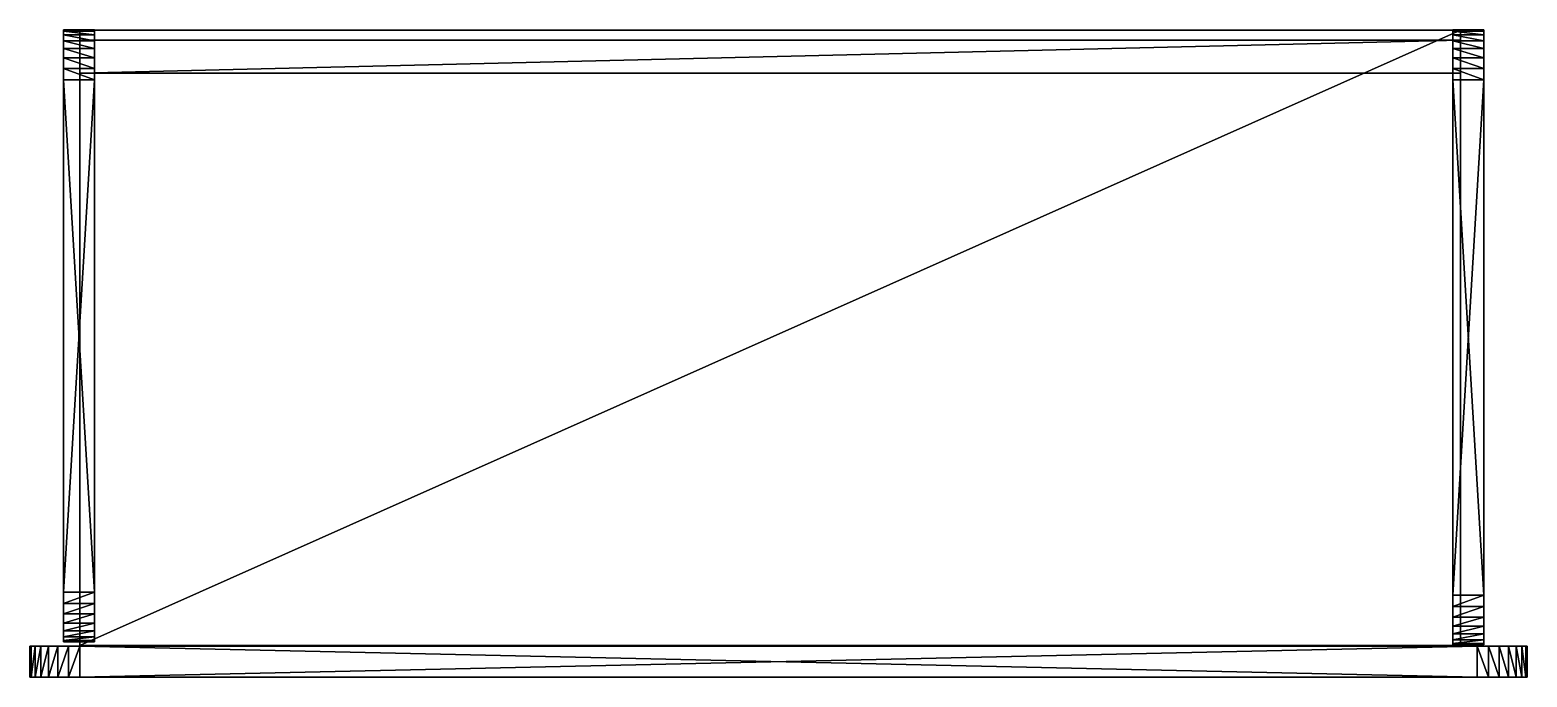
# Model space of a CAD drawing. Header units: centimetres. Extents: x -484 to 484, y -209 to 209.
import ezdxf

# ---------------------------------------------------------------- set-up
doc = ezdxf.new("R2010")
doc.units = ezdxf.units.CM
doc.layers.add('beige', color=7, linetype='Continuous', true_color=0x8a086e)
doc.layers.add('grey', color=7, linetype='Continuous', true_color=0x8a086e)

msp = doc.modelspace()

# ---------------------------------------------------------------- meshes
at = {"layer": 'beige', "color": 116, "true_color": 0x06873a}
mesh = msp.add_polyface(dxfattribs=at)
corners = [(-451.49, -189.31, 367.01), (-458.88, -189.31, 366.16), (-465.67, -189.31, 363.73), (-471.66, -189.31, 359.92), (-476.66, -189.31, 354.92), (-480.47, -189.31, 348.93), (-482.9, -189.31, 342.15), (-483.75, -189.31, 334.76), (-451.49, -209.31, 367.01), (-458.88, -209.31, 366.16), (-465.67, -209.31, 363.73), (-471.66, -209.31, 359.92), (-476.66, -209.31, 354.92), (-480.47, -209.31, 348.93), (-482.9, -209.31, 342.15), (-483.75, -209.31, 334.76), (-451.49, -189.31, 182.62), (-458.88, -189.31, 183.47), (-458.88, -209.31, 183.47), (-451.49, -209.31, 182.62), (-465.67, -189.31, 185.9), (-465.67, -209.31, 185.9), (-471.66, -189.31, 189.71), (-471.66, -209.31, 189.71), (-476.66, -189.31, 194.71), (-476.66, -209.31, 194.71), (-480.47, -189.31, 200.7), (-480.47, -209.31, 200.7), (-482.9, -189.31, 207.49), (-482.9, -209.31, 207.49), (-483.75, -189.31, 214.88), (-483.75, -209.31, 214.88), (451.49, -189.31, 367.01), (458.88, -189.31, 366.16), (458.88, -209.31, 366.16), (451.49, -209.31, 367.01), (465.67, -189.31, 363.73), (465.67, -209.31, 363.73), (471.66, -189.31, 359.92), (471.66, -209.31, 359.92), (476.66, -189.31, 354.92), (476.66, -209.31, 354.92), (480.47, -189.31, 348.93), (480.47, -209.31, 348.93), (482.9, -189.31, 342.15), (482.9, -209.31, 342.15), (483.75, -189.31, 334.76), (483.75, -209.31, 334.76), (483.75, -189.31, 214.88), (483.75, -209.31, 214.88), (451.49, -189.31, 182.62), (458.88, -189.31, 183.47), (465.67, -189.31, 185.9), (471.66, -189.31, 189.71), (476.66, -189.31, 194.71), (480.47, -189.31, 200.7), (482.9, -189.31, 207.49), (482.9, -209.31, 207.49), (480.47, -209.31, 200.7), (476.66, -209.31, 194.71), (471.66, -209.31, 189.71), (465.67, -209.31, 185.9), (458.88, -209.31, 183.47), (451.49, -209.31, 182.62)]
mesh.append_faces([[corners[k] for k in face] for face in [(48, 55, 53), (53, 51, 16), (48, 53, 16), (22, 26, 30), (16, 22, 30), (6, 4, 2), (30, 6, 2), (16, 30, 2), (16, 2, 0), (16, 32, 36), (48, 16, 36), (44, 48, 36), (44, 36, 40), (12, 14, 31), (10, 12, 31), (31, 27, 23), (31, 23, 19), (10, 31, 19), (8, 10, 19), (37, 35, 19), (19, 62, 60), (60, 58, 49), (19, 60, 49), (37, 19, 49), (41, 37, 49), (41, 49, 45)]], dxfattribs={"vtx0": -1, "vtx1": -1, "vtx2": -1, "color": 116})
mesh.append_faces([[corners[k] for k in face] for face in [(16, 0, 32), (23, 18, 19)]], dxfattribs={"vtx0": -1, "vtx2": -1, "color": 116})
mesh.append_faces([[corners[k] for k in face] for face in [(42, 44, 40), (43, 41, 45)]], dxfattribs={"vtx1": -1, "color": 116})
mesh.append_faces([[corners[k] for k in face] for face in [(16, 17, 22), (35, 8, 19)]], dxfattribs={"vtx1": -1, "vtx2": -1, "color": 116})
mesh.append_faces([[corners[k] for k in face] for face in [(9, 8, 0), (0, 1, 9), (10, 9, 1), (1, 2, 10), (11, 10, 2), (2, 3, 11), (12, 11, 3), (3, 4, 12), (13, 12, 4), (4, 5, 13), (14, 13, 5), (5, 6, 14), (15, 14, 6), (6, 7, 15), (30, 31, 15), (15, 7, 30), (18, 17, 16), (16, 19, 18), (21, 20, 17), (17, 18, 21), (23, 22, 20), (20, 21, 23), (25, 24, 22), (22, 23, 25), (27, 26, 24), (24, 25, 27), (29, 28, 26), (26, 27, 29), (31, 30, 28), (28, 29, 31), (34, 33, 32), (32, 35, 34), (37, 36, 33), (33, 34, 37), (39, 38, 36), (36, 37, 39), (41, 40, 38), (38, 39, 41), (43, 42, 40), (40, 41, 43), (45, 44, 42), (42, 43, 45), (47, 46, 44), (44, 45, 47), (48, 46, 47), (47, 49, 48), (44, 46, 48), (48, 56, 55), (55, 54, 53), (53, 52, 51), (51, 50, 16), (17, 20, 22), (22, 24, 26), (26, 28, 30), (30, 7, 6), (6, 5, 4), (4, 3, 2), (2, 1, 0), (32, 33, 36), (36, 38, 40), (41, 39, 37), (37, 34, 35), (8, 9, 10), (10, 11, 12), (12, 13, 14), (14, 15, 31), (31, 29, 27), (27, 25, 23), (23, 21, 18), (19, 63, 62), (62, 61, 60), (60, 59, 58), (58, 57, 49), (49, 47, 45), (62, 63, 50), (50, 51, 62), (61, 62, 51), (51, 52, 61), (60, 61, 52), (52, 53, 60), (59, 60, 53), (53, 54, 59), (58, 59, 54), (54, 55, 58), (57, 58, 55), (55, 56, 57), (49, 57, 56), (56, 48, 49), (8, 35, 32), (32, 0, 8), (16, 50, 63), (63, 19, 16)]], dxfattribs={"vtx2": -1, "color": 116})
at = {"layer": 'grey', "color": 116, "true_color": 0x06873a}
mesh = msp.add_polyface(dxfattribs=at)
corners = [(-462.01, 184.44, 393.66), (-462.01, 177.05, 394.51), (-442.01, 177.05, 394.51), (-462.01, 191.23, 391.23), (-442.01, 184.44, 393.66), (-462.01, 197.22, 387.42), (-442.01, 191.23, 391.23), (-462.01, 202.22, 382.42), (-442.01, 197.22, 387.42), (-462.01, 206.03, 376.43), (-442.01, 202.22, 382.42), (-462.01, 208.46, 369.65), (-442.01, 206.03, 376.43), (-462.01, 209.31, 362.25), (-442.01, 208.46, 369.65), (-442.01, 209.31, -362.25), (-462.01, 209.31, -362.25), (-462.01, 184.44, -393.66), (-442.01, 184.44, -393.66), (-442.01, 177.05, -394.51), (-462.01, 177.05, -394.51), (-462.01, 191.23, -391.23), (-442.01, 191.23, -391.23), (-462.01, 197.22, -387.42), (-442.01, 197.22, -387.42), (-462.01, 202.22, -382.42), (-442.01, 202.22, -382.42), (-462.01, 206.03, -376.43), (-442.01, 206.03, -376.43), (-462.01, 208.46, -369.65), (-442.01, 208.46, -369.65), (-451.47, 202.65, 80.25), (-451.47, 181.26, 80.25), (-451.47, 181.26, 204.88), (-451.47, 202.65, 204.88), (-451.47, -188.97, 360.09), (-451.47, 209.24, 360.09), (-451.47, 209.24, 186.27)]
mesh.append_faces([[corners[k] for k in face] for face in [(7, 11, 16), (3, 7, 16), (16, 27, 23), (16, 23, 20), (3, 16, 20), (1, 3, 20)]], dxfattribs={"vtx0": -1, "vtx1": -1, "vtx2": -1, "color": 116})
mesh.append_faces([[corners[k] for k in face] for face in [(23, 17, 20)]], dxfattribs={"vtx0": -1, "vtx2": -1, "color": 116})
mesh.append_faces([[corners[k] for k in face] for face in [(0, 1, 2), (3, 0, 4), (5, 3, 6), (7, 5, 8), (9, 7, 10), (11, 9, 12), (13, 11, 14), (15, 16, 13), (17, 18, 19), (19, 20, 17), (21, 22, 18), (18, 17, 21), (22, 21, 23), (24, 23, 25), (26, 25, 27), (28, 27, 29), (30, 29, 16), (1, 0, 3), (3, 5, 7), (7, 9, 11), (11, 13, 16), (16, 29, 27), (27, 25, 23), (23, 21, 17), (31, 32, 33), (33, 34, 31), (35, 36, 37)]], dxfattribs={"vtx2": -1, "color": 116})
mesh = msp.add_polyface(dxfattribs=at)
corners = [(-442.01, 177.05, 394.51), (-442.01, 184.44, 393.66), (-462.01, 184.44, 393.66), (-442.01, 191.23, 391.23), (-462.01, 191.23, 391.23), (-442.01, 197.22, 387.42), (-462.01, 197.22, 387.42), (-442.01, 202.22, 382.42), (-462.01, 202.22, 382.42), (-442.01, 206.03, 376.43), (-462.01, 206.03, 376.43), (-442.01, 208.46, 369.65), (-462.01, 208.46, 369.65), (-442.01, 209.31, 362.25), (-462.01, 209.31, 362.25), (-442.01, 209.31, -362.25), (-462.01, 197.22, -387.42), (-442.01, 197.22, -387.42), (-442.01, 191.23, -391.23), (-462.01, 202.22, -382.42), (-442.01, 202.22, -382.42), (-462.01, 206.03, -376.43), (-442.01, 206.03, -376.43), (-462.01, 208.46, -369.65), (-442.01, 208.46, -369.65), (-462.01, 209.31, -362.25), (-442.01, 184.44, -393.66), (-442.01, 177.05, -394.51), (-451.47, 181.26, 80.25), (-451.47, 202.65, 80.25), (440.84, 202.65, 80.25), (440.84, 202.65, 204.88), (-451.47, 202.65, 204.88), (-451.47, 181.26, 204.88), (440.84, 181.26, 204.88), (-451.47, -188.97, 186.27), (-451.47, 209.24, 186.27), (440.84, 209.24, 186.27), (440.84, 209.24, 360.09), (-451.47, 209.24, 360.09), (-451.47, -188.97, 360.09)]
mesh.append_faces([[corners[k] for k in face] for face in [(17, 22, 15), (27, 17, 15), (11, 7, 3), (15, 11, 3), (27, 15, 3), (27, 3, 0)]], dxfattribs={"vtx0": -1, "vtx1": -1, "vtx2": -1, "color": 116})
mesh.append_faces([[corners[k] for k in face] for face in [(27, 26, 17)]], dxfattribs={"vtx1": -1, "vtx2": -1, "color": 116})
mesh.append_faces([[corners[k] for k in face] for face in [(0, 1, 2), (1, 3, 4), (3, 5, 6), (5, 7, 8), (7, 9, 10), (9, 11, 12), (11, 13, 14), (14, 13, 15), (16, 17, 18), (19, 20, 17), (21, 22, 20), (23, 24, 22), (25, 15, 24), (26, 18, 17), (17, 20, 22), (22, 24, 15), (15, 13, 11), (11, 9, 7), (7, 5, 3), (3, 1, 0), (28, 29, 30), (31, 32, 33), (34, 33, 28), (30, 29, 32), (35, 36, 37), (38, 39, 40), (37, 36, 39)]], dxfattribs={"vtx2": -1, "color": 116})
mesh = msp.add_polyface(dxfattribs=at)
corners = [(-442.01, -154.32, 394.51), (-462.01, -154.32, 394.51), (-462.01, -161.71, 393.66), (-442.01, -161.71, 393.66), (-462.01, -168.5, 391.23), (-442.01, -168.5, 391.23), (-462.01, -174.49, 387.42), (-442.01, -174.49, 387.42), (-462.01, -179.48, 382.42), (-442.01, -179.48, 382.42), (-462.01, -183.29, 376.43), (-442.01, -183.29, 376.43), (-462.01, -185.72, 369.65), (-442.01, -185.72, 369.65), (-462.01, -186.58, 362.25), (-462.01, -186.58, -362.25), (-442.01, -186.58, -362.25), (-462.01, 177.05, 394.51), (-462.01, 177.05, -394.51), (-462.01, -154.32, -394.51), (-462.01, -161.71, -393.66), (-462.01, -168.5, -391.23), (-462.01, -174.49, -387.42), (-462.01, -179.48, -382.42), (-462.01, -183.29, -376.43), (-462.01, -185.72, -369.65), (-442.01, -154.32, -394.51), (-442.01, -161.71, -393.66), (-442.01, -168.5, -391.23), (-442.01, -174.49, -387.42), (-442.01, -179.48, -382.42), (-442.01, -183.29, -376.43), (-442.01, -185.72, -369.65), (-442.01, 177.05, -394.51), (-451.47, 209.24, 186.27), (-451.47, -188.97, 186.27), (-451.47, -188.97, 360.09)]
mesh.append_faces([[corners[k] for k in face] for face in [(4, 1, 18), (18, 20, 22), (22, 24, 15), (18, 22, 15), (4, 18, 15), (8, 4, 15), (8, 15, 12)]], dxfattribs={"vtx0": -1, "vtx1": -1, "vtx2": -1, "color": 116})
mesh.append_faces([[corners[k] for k in face] for face in [(10, 8, 12)]], dxfattribs={"vtx1": -1, "color": 116})
mesh.append_faces([[corners[k] for k in face] for face in [(1, 17, 18)]], dxfattribs={"vtx1": -1, "vtx2": -1, "color": 116})
mesh.append_faces([[corners[k] for k in face] for face in [(0, 1, 2), (3, 2, 4), (5, 4, 6), (7, 6, 8), (9, 8, 10), (11, 10, 12), (13, 12, 14), (14, 15, 16), (8, 6, 4), (4, 2, 1), (18, 19, 20), (20, 21, 22), (22, 23, 24), (24, 25, 15), (15, 14, 12), (20, 19, 26), (21, 20, 27), (22, 21, 28), (23, 22, 29), (24, 23, 30), (25, 24, 31), (15, 25, 32), (17, 1, 0), (19, 18, 33), (34, 35, 36)]], dxfattribs={"vtx2": -1, "color": 116})
mesh = msp.add_polyface(dxfattribs=at)
corners = [(440.84, 202.65, 80.25), (440.84, 181.26, 80.25), (-451.47, 181.26, 80.25), (-451.47, 181.26, 204.88), (440.84, 181.26, 204.88), (440.84, 202.65, 204.88), (-451.47, 202.65, 204.88), (440.84, -188.97, 186.27), (440.84, 209.24, 186.27), (440.84, 209.24, 360.09), (-451.47, 209.24, 360.09), (435.82, 184.44, 393.66), (435.82, 177.05, 394.51), (455.82, 177.05, 394.51), (435.82, 191.23, 391.23), (455.82, 184.44, 393.66), (455.82, 209.31, -362.25), (435.82, 209.31, -362.25), (435.82, 209.31, 362.25), (455.82, 177.05, -394.51), (435.82, 177.05, -394.51), (435.82, 184.44, -393.66), (455.82, 184.44, -393.66), (435.82, 191.23, -391.23), (455.82, 191.23, -391.23), (435.82, 197.22, -387.42), (455.82, 197.22, -387.42), (435.82, 202.22, -382.42), (455.82, 202.22, -382.42), (435.82, 206.03, -376.43), (455.82, 206.03, -376.43), (435.82, 208.46, -369.65), (455.82, 208.46, -369.65), (435.82, 197.22, 387.42), (435.82, 202.22, 382.42), (435.82, 206.03, 376.43), (435.82, 208.46, 369.65), (435.82, -156.27, 394.51), (435.82, -156.27, -394.51)]
mesh.append_faces([[corners[k] for k in face] for face in [(34, 36, 17), (14, 34, 17), (17, 29, 25), (17, 25, 20), (14, 17, 20), (12, 14, 20)]], dxfattribs={"vtx0": -1, "vtx1": -1, "vtx2": -1, "color": 116})
mesh.append_faces([[corners[k] for k in face] for face in [(25, 21, 20)]], dxfattribs={"vtx0": -1, "vtx2": -1, "color": 116})
mesh.append_faces([[corners[k] for k in face] for face in [(37, 12, 20)]], dxfattribs={"vtx1": -1, "vtx2": -1, "color": 116})
mesh.append_faces([[corners[k] for k in face] for face in [(0, 1, 2), (3, 4, 5), (2, 1, 4), (1, 0, 5), (5, 4, 1), (6, 5, 0), (7, 8, 9), (10, 9, 8), (11, 12, 13), (14, 11, 15), (16, 17, 18), (19, 20, 21), (22, 21, 23), (24, 23, 25), (26, 25, 27), (28, 27, 29), (30, 29, 31), (32, 31, 17), (12, 11, 14), (14, 33, 34), (34, 35, 36), (36, 18, 17), (17, 31, 29), (29, 27, 25), (25, 23, 21), (38, 20, 19)]], dxfattribs={"vtx2": -1, "color": 116})
mesh = msp.add_polyface(dxfattribs=at)
corners = [(440.84, 209.24, 186.27), (440.84, -188.97, 186.27), (-451.47, -188.97, 186.27), (-451.47, -188.97, 360.09), (440.84, -188.97, 360.09), (440.84, 209.24, 360.09), (455.82, -156.27, 394.51), (435.82, -156.27, 394.51), (435.82, -163.67, 393.66), (455.82, -163.67, 393.66), (435.82, -170.45, 391.23), (455.82, -170.45, 391.23), (435.82, -176.44, 387.42), (455.82, -176.44, 387.42), (435.82, -181.44, 382.42), (455.82, -181.44, 382.42), (435.82, -185.25, 376.43), (455.82, -185.25, 376.43), (435.82, -187.68, 369.65), (455.82, -187.68, 369.65), (435.82, -188.53, 362.25), (435.82, -188.53, -362.25), (455.82, -188.53, -362.25), (435.82, 177.05, -394.51), (435.82, -156.27, -394.51), (435.82, -163.67, -393.66), (435.82, -170.45, -391.23), (435.82, -176.44, -387.42), (435.82, -181.44, -382.42), (435.82, -185.25, -376.43), (435.82, -187.68, -369.65), (455.82, -156.27, -394.51), (455.82, -163.67, -393.66), (455.82, -170.45, -391.23), (455.82, -176.44, -387.42), (455.82, -181.44, -382.42), (455.82, -185.25, -376.43), (455.82, -187.68, -369.65)]
mesh.append_faces([[corners[k] for k in face] for face in [(10, 7, 23), (23, 25, 27), (27, 29, 21), (23, 27, 21), (10, 23, 21), (14, 10, 21), (14, 21, 18)]], dxfattribs={"vtx0": -1, "vtx1": -1, "vtx2": -1, "color": 116})
mesh.append_faces([[corners[k] for k in face] for face in [(16, 14, 18)]], dxfattribs={"vtx1": -1, "color": 116})
mesh.append_faces([[corners[k] for k in face] for face in [(0, 1, 2), (3, 4, 5), (2, 1, 4), (5, 4, 1), (6, 7, 8), (9, 8, 10), (11, 10, 12), (13, 12, 14), (15, 14, 16), (17, 16, 18), (19, 18, 20), (20, 21, 22), (14, 12, 10), (10, 8, 7), (23, 24, 25), (25, 26, 27), (27, 28, 29), (29, 30, 21), (21, 20, 18), (25, 24, 31), (26, 25, 32), (27, 26, 33), (28, 27, 34), (29, 28, 35), (30, 29, 36), (21, 30, 37)]], dxfattribs={"vtx2": -1, "color": 116})
mesh = msp.add_polyface(dxfattribs=at)
corners = [(455.82, 177.05, 394.51), (455.82, 184.44, 393.66), (435.82, 184.44, 393.66), (455.82, 191.23, 391.23), (435.82, 191.23, 391.23), (435.82, 197.22, 387.42), (455.82, 197.22, 387.42), (435.82, 202.22, 382.42), (455.82, 202.22, 382.42), (435.82, 206.03, 376.43), (455.82, 206.03, 376.43), (435.82, 208.46, 369.65), (455.82, 208.46, 369.65), (435.82, 209.31, 362.25), (455.82, 209.31, 362.25), (455.82, 209.31, -362.25), (435.82, 184.44, -393.66), (455.82, 184.44, -393.66), (455.82, 177.05, -394.51), (435.82, 191.23, -391.23), (455.82, 191.23, -391.23), (435.82, 197.22, -387.42), (455.82, 197.22, -387.42), (435.82, 202.22, -382.42), (455.82, 202.22, -382.42), (435.82, 206.03, -376.43), (455.82, 206.03, -376.43), (435.82, 208.46, -369.65), (455.82, 208.46, -369.65), (435.82, 209.31, -362.25)]
mesh.append_faces([[corners[k] for k in face] for face in [(22, 26, 15), (18, 22, 15), (12, 8, 3), (15, 12, 3), (18, 15, 3), (18, 3, 0)]], dxfattribs={"vtx0": -1, "vtx1": -1, "vtx2": -1, "color": 116})
mesh.append_faces([[corners[k] for k in face] for face in [(18, 17, 22)]], dxfattribs={"vtx1": -1, "vtx2": -1, "color": 116})
mesh.append_faces([[corners[k] for k in face] for face in [(0, 1, 2), (1, 3, 4), (5, 4, 3), (3, 6, 5), (7, 5, 6), (6, 8, 7), (9, 7, 8), (8, 10, 9), (11, 9, 10), (10, 12, 11), (13, 11, 12), (12, 14, 13), (13, 14, 15), (16, 17, 18), (19, 20, 17), (21, 22, 20), (23, 24, 22), (25, 26, 24), (27, 28, 26), (29, 15, 28), (17, 20, 22), (22, 24, 26), (26, 28, 15), (15, 14, 12), (12, 10, 8), (8, 6, 3), (3, 1, 0)]], dxfattribs={"vtx2": -1, "color": 116})
mesh = msp.add_polyface(dxfattribs=at)
corners = [(-462.01, -161.71, 393.66), (-442.01, -161.71, 393.66), (-442.01, -154.32, 394.51), (-462.01, -168.5, 391.23), (-442.01, -168.5, 391.23), (-462.01, -174.49, 387.42), (-442.01, -174.49, 387.42), (-462.01, -179.48, 382.42), (-442.01, -179.48, 382.42), (-462.01, -183.29, 376.43), (-442.01, -183.29, 376.43), (-462.01, -185.72, 369.65), (-442.01, -185.72, 369.65), (-462.01, -186.58, 362.25), (-442.01, -186.58, 362.25), (-442.01, -186.58, -362.25), (-442.01, -185.72, -369.65), (-442.01, -183.29, -376.43), (-442.01, -179.48, -382.42), (-442.01, -174.49, -387.42), (-442.01, -168.5, -391.23), (-442.01, -161.71, -393.66), (-442.01, -154.32, -394.51), (-442.01, 177.05, -394.51), (-442.01, 177.05, 394.51), (-462.01, -161.71, -393.66), (-462.01, -168.5, -391.23), (-462.01, -174.49, -387.42), (-462.01, -179.48, -382.42), (-462.01, -183.29, -376.43), (-462.01, -185.72, -369.65), (-462.01, -186.58, -362.25), (-462.01, 177.05, 394.51), (-462.01, -154.32, -394.51), (440.84, -188.97, 360.09), (-451.47, -188.97, 360.09), (-451.47, -188.97, 186.27)]
mesh.append_faces([[corners[k] for k in face] for face in [(15, 17, 19), (19, 21, 23), (15, 19, 23), (23, 2, 4), (15, 23, 4), (12, 15, 4), (12, 4, 8)]], dxfattribs={"vtx0": -1, "vtx1": -1, "vtx2": -1, "color": 116})
mesh.append_faces([[corners[k] for k in face] for face in [(23, 24, 2)]], dxfattribs={"vtx0": -1, "vtx2": -1, "color": 116})
mesh.append_faces([[corners[k] for k in face] for face in [(10, 12, 8)]], dxfattribs={"vtx1": -1, "color": 116})
mesh.append_faces([[corners[k] for k in face] for face in [(0, 1, 2), (3, 4, 1), (5, 6, 4), (7, 8, 6), (9, 10, 8), (11, 12, 10), (13, 14, 12), (15, 14, 13), (12, 14, 15), (15, 16, 17), (17, 18, 19), (19, 20, 21), (21, 22, 23), (2, 1, 4), (4, 6, 8), (22, 21, 25), (21, 20, 26), (20, 19, 27), (19, 18, 28), (18, 17, 29), (17, 16, 30), (16, 15, 31), (2, 24, 32), (23, 22, 33), (34, 35, 36)]], dxfattribs={"vtx2": -1, "color": 116})
mesh = msp.add_polyface(dxfattribs=at)
corners = [(435.82, -163.67, 393.66), (455.82, -163.67, 393.66), (455.82, -156.27, 394.51), (435.82, -170.45, 391.23), (455.82, -170.45, 391.23), (435.82, -176.44, 387.42), (455.82, -176.44, 387.42), (435.82, -181.44, 382.42), (455.82, -181.44, 382.42), (435.82, -185.25, 376.43), (455.82, -185.25, 376.43), (435.82, -187.68, 369.65), (455.82, -187.68, 369.65), (435.82, -188.53, 362.25), (455.82, -188.53, 362.25), (455.82, -188.53, -362.25), (455.82, -187.68, -369.65), (455.82, -185.25, -376.43), (455.82, -181.44, -382.42), (455.82, -176.44, -387.42), (455.82, -170.45, -391.23), (455.82, -163.67, -393.66), (455.82, -156.27, -394.51), (455.82, 177.05, -394.51), (455.82, 177.05, 394.51), (435.82, -163.67, -393.66), (435.82, -170.45, -391.23), (435.82, -176.44, -387.42), (435.82, -181.44, -382.42), (435.82, -185.25, -376.43), (435.82, -187.68, -369.65), (435.82, -188.53, -362.25), (435.82, 177.05, 394.51), (435.82, -156.27, 394.51), (435.82, -156.27, -394.51)]
mesh.append_faces([[corners[k] for k in face] for face in [(15, 17, 19), (19, 21, 23), (15, 19, 23), (23, 2, 4), (15, 23, 4), (12, 15, 4), (12, 4, 8)]], dxfattribs={"vtx0": -1, "vtx1": -1, "vtx2": -1, "color": 116})
mesh.append_faces([[corners[k] for k in face] for face in [(23, 24, 2)]], dxfattribs={"vtx0": -1, "vtx2": -1, "color": 116})
mesh.append_faces([[corners[k] for k in face] for face in [(10, 12, 8)]], dxfattribs={"vtx1": -1, "color": 116})
mesh.append_faces([[corners[k] for k in face] for face in [(0, 1, 2), (3, 4, 1), (5, 6, 4), (7, 8, 6), (9, 10, 8), (11, 12, 10), (13, 14, 12), (15, 14, 13), (12, 14, 15), (15, 16, 17), (17, 18, 19), (19, 20, 21), (21, 22, 23), (2, 1, 4), (4, 6, 8), (22, 21, 25), (21, 20, 26), (20, 19, 27), (19, 18, 28), (18, 17, 29), (17, 16, 30), (16, 15, 31), (32, 33, 2), (2, 24, 32), (23, 22, 34)]], dxfattribs={"vtx2": -1, "color": 116})

doc.saveas('drawing.dxf')
